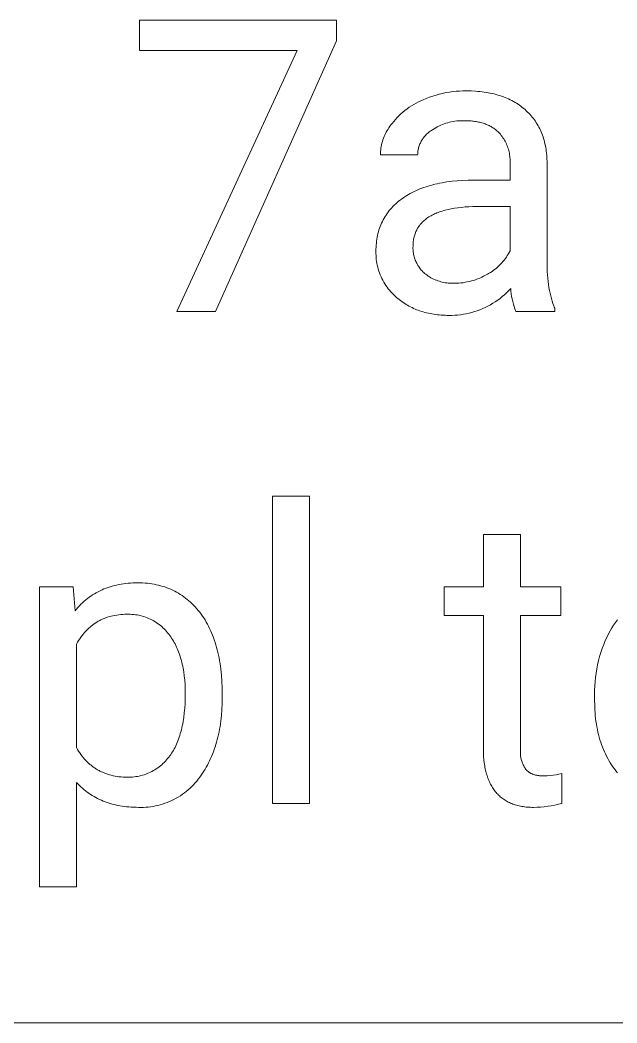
# Model space of a CAD drawing. Header units: millimetres. Extents: x -2542 to 6192, y -257 to 5845.
# Drawn here: x 3993.5 to 4163, y 231.7 to 516.3 of the extents above; entities that cross this region are included whole.
import ezdxf

# ---------------------------------------------------------------- set-up
doc = ezdxf.new("R2010")
doc.units = ezdxf.units.MM
doc.header["$MEASUREMENT"] = 0
doc.layers.add('Domyślny', color=7, linetype='Continuous', true_color=0x000000)

msp = doc.modelspace()

# ---------------------------------------------------------------- linework, layer by layer
at = {"layer": 'Domyślny', "color": 18, "lineweight": 15, "true_color": 0x000000}
for p, q in [((4027.43, 507.66), (4027.43, 516.3)), ((4027.43, 516.3), (4083.32, 516.3)), ((4083.32, 516.3), (4083.32, 510.39)), ((4083.32, 510.39), (4049.06, 433.58)), ((4072.18, 507.66), (4027.43, 507.66)), ((4038.04, 433.58), (4072.18, 507.66)), ((4112.55, 495.27), (4113.5, 495.49)), ((4113.5, 495.49), (4114.45, 495.69)), ((4114.45, 495.69), (4115.41, 495.85)), ((4115.41, 495.85), (4116.37, 495.98)), ((4116.37, 495.98), (4117.33, 496.08)), ((4117.33, 496.08), (4118.3, 496.15)), ((4118.3, 496.15), (4119.27, 496.19)), ((4119.27, 496.19), (4120.24, 496.19)), ((4120.24, 496.19), (4121.55, 496.17)), ((4121.55, 496.17), (4122.83, 496.11)), ((4122.83, 496.11), (4123.46, 496.06)), ((4123.46, 496.06), (4124.07, 496.01)), ((4124.07, 496.01), (4124.68, 495.94)), ((4124.68, 495.94), (4125.28, 495.86)), ((4125.28, 495.86), (4125.86, 495.77)), ((4125.86, 495.77), (4126.44, 495.67)), ((4126.44, 495.67), (4127.01, 495.56)), ((4127.01, 495.56), (4127.57, 495.44)), ((4127.57, 495.44), (4128.13, 495.31)), ((4128.13, 495.31), (4128.67, 495.17)), ((4105.29, 492.35), (4105.94, 492.72)), ((4105.94, 492.72), (4106.6, 493.06)), ((4106.6, 493.06), (4107.28, 493.39)), ((4107.28, 493.39), (4107.97, 493.69)), ((4107.97, 493.69), (4108.86, 494.07)), ((4108.86, 494.07), (4109.77, 494.41)), ((4109.77, 494.41), (4110.69, 494.73)), ((4110.69, 494.73), (4111.62, 495.01)), ((4111.62, 495.01), (4112.55, 495.27)), ((4128.67, 495.17), (4129.2, 495.02)), ((4129.2, 495.02), (4129.73, 494.86)), ((4129.73, 494.86), (4130.24, 494.69)), ((4130.24, 494.69), (4130.75, 494.51)), ((4130.75, 494.51), (4131.25, 494.32)), ((4131.25, 494.32), (4131.73, 494.11)), ((4131.73, 494.11), (4132.21, 493.9)), ((4132.21, 493.9), (4132.68, 493.68)), ((4132.68, 493.68), (4133.14, 493.44)), ((4133.14, 493.44), (4133.6, 493.2)), ((4133.6, 493.2), (4134.04, 492.94)), ((4134.04, 492.94), (4134.47, 492.68)), ((4134.47, 492.68), (4134.9, 492.4)), ((4101.12, 489.16), (4101.67, 489.67)), ((4101.67, 489.67), (4102.23, 490.17)), ((4102.23, 490.17), (4102.81, 490.64)), ((4102.81, 490.64), (4103.41, 491.1)), ((4103.41, 491.1), (4104.02, 491.54)), ((4104.02, 491.54), (4104.65, 491.95)), ((4104.65, 491.95), (4105.29, 492.35)), ((4134.9, 492.4), (4135.31, 492.12)), ((4135.31, 492.12), (4135.72, 491.82)), ((4135.72, 491.82), (4136.11, 491.52)), ((4136.11, 491.52), (4136.5, 491.2)), ((4136.5, 491.2), (4136.88, 490.87)), ((4136.88, 490.87), (4137.25, 490.53)), ((4137.25, 490.53), (4137.61, 490.19)), ((4137.61, 490.19), (4137.96, 489.84)), ((4137.96, 489.84), (4138.3, 489.48)), ((4098.83, 486.54), (4099.13, 486.92)), ((4099.13, 486.92), (4099.6, 487.5)), ((4099.6, 487.5), (4100.09, 488.07)), ((4100.09, 488.07), (4100.6, 488.62)), ((4100.6, 488.62), (4101.12, 489.16)), ((4113.92, 486.83), (4113.42, 486.64)), ((4114.42, 487), (4113.92, 486.83)), ((4114.93, 487.15), (4114.42, 487)), ((4115.44, 487.29), (4114.93, 487.15)), ((4115.95, 487.41), (4115.44, 487.29)), ((4116.47, 487.51), (4115.95, 487.41)), ((4116.99, 487.59), (4116.47, 487.51)), ((4117.52, 487.65), (4116.99, 487.59)), ((4118.05, 487.7), (4117.52, 487.65)), ((4118.57, 487.73), (4118.05, 487.7)), ((4119.1, 487.74), (4118.57, 487.73)), ((4119.63, 487.73), (4119.1, 487.74)), ((4120.42, 487.72), (4119.63, 487.73)), ((4121.19, 487.68), (4120.42, 487.72)), ((4121.56, 487.65), (4121.19, 487.68)), ((4121.93, 487.62), (4121.56, 487.65)), ((4122.29, 487.58), (4121.93, 487.62)), ((4122.64, 487.53), (4122.29, 487.58)), ((4122.99, 487.47), (4122.64, 487.53)), ((4123.33, 487.41), (4122.99, 487.47)), ((4123.67, 487.35), (4123.33, 487.41)), ((4124, 487.27), (4123.67, 487.35)), ((4124.33, 487.2), (4124, 487.27)), ((4124.64, 487.11), (4124.33, 487.2)), ((4124.96, 487.02), (4124.64, 487.11)), ((4125.26, 486.92), (4124.96, 487.02)), ((4125.56, 486.81), (4125.26, 486.92)), ((4125.86, 486.7), (4125.56, 486.81)), ((4138.3, 489.48), (4138.63, 489.11)), ((4138.63, 489.11), (4138.94, 488.73)), ((4138.94, 488.73), (4139.25, 488.35)), ((4139.25, 488.35), (4139.54, 487.96)), ((4139.54, 487.96), (4139.82, 487.56)), ((4139.82, 487.56), (4140.09, 487.15)), ((4140.09, 487.15), (4140.35, 486.74)), ((4140.35, 486.74), (4140.59, 486.32)), ((4097.09, 483.64), (4097.29, 484.08)), ((4097.29, 484.08), (4097.51, 484.51)), ((4097.51, 484.51), (4097.75, 484.93)), ((4097.75, 484.93), (4098, 485.35)), ((4098, 485.35), (4098.26, 485.75)), ((4098.26, 485.75), (4098.54, 486.15)), ((4098.54, 486.15), (4098.83, 486.54)), ((4109.04, 483.98), (4108.83, 483.78)), ((4109.25, 484.17), (4109.04, 483.98)), ((4109.48, 484.36), (4109.25, 484.17)), ((4109.7, 484.54), (4109.48, 484.36)), ((4109.94, 484.72), (4109.7, 484.54)), ((4110.18, 484.88), (4109.94, 484.72)), ((4110.62, 485.18), (4110.18, 484.88)), ((4111.06, 485.46), (4110.62, 485.18)), ((4111.52, 485.73), (4111.06, 485.46)), ((4111.98, 485.98), (4111.52, 485.73)), ((4112.46, 486.22), (4111.98, 485.98)), ((4112.94, 486.44), (4112.46, 486.22)), ((4113.42, 486.64), (4112.94, 486.44)), ((4126.15, 486.59), (4125.86, 486.7)), ((4126.43, 486.46), (4126.15, 486.59)), ((4126.7, 486.33), (4126.43, 486.46)), ((4126.97, 486.19), (4126.7, 486.33)), ((4127.24, 486.05), (4126.97, 486.19)), ((4127.5, 485.9), (4127.24, 486.05)), ((4127.75, 485.75), (4127.5, 485.9)), ((4127.99, 485.58), (4127.75, 485.75)), ((4128.23, 485.41), (4127.99, 485.58)), ((4128.47, 485.24), (4128.23, 485.41)), ((4128.7, 485.06), (4128.47, 485.24)), ((4128.92, 484.87), (4128.7, 485.06)), ((4129.14, 484.67), (4128.92, 484.87)), ((4129.35, 484.47), (4129.14, 484.67)), ((4129.62, 484.18), (4129.35, 484.47)), ((4129.88, 483.88), (4129.62, 484.18)), ((4140.59, 486.32), (4140.83, 485.89)), ((4140.83, 485.89), (4141.05, 485.45)), ((4141.05, 485.45), (4141.27, 485)), ((4141.27, 485), (4141.47, 484.55)), ((4141.47, 484.55), (4141.66, 484.09)), ((4141.66, 484.09), (4141.83, 483.62)), ((4096.17, 480.89), (4096.28, 481.36)), ((4096.28, 481.36), (4096.41, 481.83)), ((4096.41, 481.83), (4096.56, 482.29)), ((4096.56, 482.29), (4096.72, 482.75)), ((4096.72, 482.75), (4096.9, 483.2)), ((4096.9, 483.2), (4097.09, 483.64)), ((4107.06, 481.13), (4106.95, 480.86)), ((4107.18, 481.4), (4107.06, 481.13)), ((4107.3, 481.66), (4107.18, 481.4)), ((4107.44, 481.92), (4107.3, 481.66)), ((4107.58, 482.17), (4107.44, 481.92)), ((4107.74, 482.42), (4107.58, 482.17)), ((4107.9, 482.66), (4107.74, 482.42)), ((4108.07, 482.89), (4107.9, 482.66)), ((4108.25, 483.12), (4108.07, 482.89)), ((4108.43, 483.35), (4108.25, 483.12)), ((4108.63, 483.57), (4108.43, 483.35)), ((4108.83, 483.78), (4108.63, 483.57)), ((4130.14, 483.56), (4129.88, 483.88)), ((4130.38, 483.24), (4130.14, 483.56)), ((4130.61, 482.91), (4130.38, 483.24)), ((4130.83, 482.58), (4130.61, 482.91)), ((4131.04, 482.24), (4130.83, 482.58)), ((4131.24, 481.88), (4131.04, 482.24)), ((4131.42, 481.53), (4131.24, 481.88)), ((4131.59, 481.16), (4131.42, 481.53)), ((4131.75, 480.8), (4131.59, 481.16)), ((4141.83, 483.62), (4142, 483.14)), ((4142, 483.14), (4142.15, 482.66)), ((4142.15, 482.66), (4142.3, 482.17)), ((4142.3, 482.17), (4142.43, 481.67)), ((4142.43, 481.67), (4142.55, 481.16)), ((4142.55, 481.16), (4142.66, 480.64)), ((4095.81, 478.02), (4095.83, 478.5)), ((4095.83, 478.5), (4095.87, 478.98)), ((4095.87, 478.98), (4095.92, 479.46)), ((4095.92, 479.46), (4095.98, 479.94)), ((4095.98, 479.94), (4096.07, 480.42)), ((4096.07, 480.42), (4096.17, 480.89)), ((4106.41, 478.31), (4106.4, 478.02)), ((4106.43, 478.6), (4106.41, 478.31)), ((4106.46, 478.89), (4106.43, 478.6)), ((4106.5, 479.18), (4106.46, 478.89)), ((4106.55, 479.46), (4106.5, 479.18)), ((4106.61, 479.75), (4106.55, 479.46)), ((4106.68, 480.03), (4106.61, 479.75)), ((4106.76, 480.31), (4106.68, 480.03)), ((4106.85, 480.59), (4106.76, 480.31)), ((4106.95, 480.86), (4106.85, 480.59)), ((4131.9, 480.42), (4131.75, 480.8)), ((4132.03, 480.04), (4131.9, 480.42)), ((4132.16, 479.66), (4132.03, 480.04)), ((4132.26, 479.27), (4132.16, 479.66)), ((4132.36, 478.88), (4132.26, 479.27)), ((4132.44, 478.49), (4132.36, 478.88)), ((4132.51, 478.09), (4132.44, 478.49)), ((4142.66, 480.64), (4142.76, 480.12)), ((4142.76, 480.12), (4142.85, 479.59)), ((4142.85, 479.59), (4142.92, 479.05)), ((4142.92, 479.05), (4142.99, 478.5)), ((4142.99, 478.5), (4143.04, 477.95)), ((4106.4, 478.02), (4095.81, 478.02)), ((4132.56, 477.7), (4132.51, 478.09)), ((4132.6, 477.3), (4132.56, 477.7)), ((4132.63, 476.89), (4132.6, 477.3)), ((4132.65, 476.49), (4132.63, 476.89)), ((4132.63, 475.69), (4132.65, 476.09)), ((4132.63, 470.86), (4132.63, 475.69)), ((4132.65, 476.09), (4132.65, 476.49)), ((4143.04, 477.95), (4143.08, 477.39)), ((4143.08, 477.39), (4143.11, 476.82)), ((4143.11, 476.82), (4143.13, 476.24)), ((4143.13, 476.24), (4143.13, 447.97)), ((4110.67, 469.53), (4111.32, 469.69)), ((4111.32, 469.69), (4111.98, 469.84)), ((4111.98, 469.84), (4112.65, 469.98)), ((4112.65, 469.98), (4113.33, 470.11)), ((4113.33, 470.11), (4114.73, 470.34)), ((4114.73, 470.34), (4116.17, 470.53)), ((4116.17, 470.53), (4117.66, 470.67)), ((4117.66, 470.67), (4119.19, 470.78)), ((4119.19, 470.78), (4120.77, 470.84)), ((4120.77, 470.84), (4122.39, 470.86)), ((4122.39, 470.86), (4132.63, 470.86)), ((4103.81, 466.79), (4104.31, 467.07)), ((4104.31, 467.07), (4104.83, 467.35)), ((4104.83, 467.35), (4105.37, 467.61)), ((4105.37, 467.61), (4105.91, 467.87)), ((4105.91, 467.87), (4106.46, 468.11)), ((4106.46, 468.11), (4107.03, 468.35)), ((4107.03, 468.35), (4107.61, 468.57)), ((4107.61, 468.57), (4108.2, 468.78)), ((4108.2, 468.78), (4108.8, 468.99)), ((4108.8, 468.99), (4109.41, 469.18)), ((4109.41, 469.18), (4110.03, 469.36)), ((4110.03, 469.36), (4110.67, 469.53)), ((4099.78, 463.77), (4100.17, 464.14)), ((4100.17, 464.14), (4100.58, 464.5)), ((4100.58, 464.5), (4101, 464.86)), ((4101, 464.86), (4101.44, 465.2)), ((4101.44, 465.2), (4101.89, 465.54)), ((4101.89, 465.54), (4102.35, 465.87)), ((4102.35, 465.87), (4102.82, 466.18)), ((4102.82, 466.18), (4103.31, 466.49)), ((4103.31, 466.49), (4103.81, 466.79)), ((4097.42, 460.96), (4097.72, 461.38)), ((4097.72, 461.38), (4098.03, 461.8)), ((4098.03, 461.8), (4098.35, 462.21)), ((4098.35, 462.21), (4098.68, 462.62)), ((4098.68, 462.62), (4099.03, 463.01)), ((4099.03, 463.01), (4099.4, 463.4)), ((4099.4, 463.4), (4099.78, 463.77)), ((4111.2, 461.26), (4110.86, 461.1)), ((4111.54, 461.41), (4111.2, 461.26)), ((4111.89, 461.55), (4111.54, 461.41)), ((4112.26, 461.7), (4111.89, 461.55)), ((4112.63, 461.83), (4112.26, 461.7)), ((4113.01, 461.96), (4112.63, 461.83)), ((4113.4, 462.08), (4113.01, 461.96)), ((4113.8, 462.2), (4113.4, 462.08)), ((4114.21, 462.32), (4113.8, 462.2)), ((4115.06, 462.52), (4114.21, 462.32)), ((4115.95, 462.71), (4115.06, 462.52)), ((4116.87, 462.88), (4115.95, 462.71)), ((4117.83, 463.02), (4116.87, 462.88)), ((4118.83, 463.14), (4117.83, 463.02)), ((4119.87, 463.24), (4118.83, 463.14)), ((4120.95, 463.32), (4119.87, 463.24)), ((4122.06, 463.37), (4120.95, 463.32)), ((4123.21, 463.41), (4122.06, 463.37)), ((4124.4, 463.42), (4123.21, 463.41)), ((4132.63, 463.42), (4124.4, 463.42)), ((4132.63, 450.79), (4132.63, 463.42)), ((4095.96, 458.22), (4096.17, 458.69)), ((4096.17, 458.69), (4096.39, 459.16)), ((4096.39, 459.16), (4096.63, 459.62)), ((4096.63, 459.62), (4096.88, 460.08)), ((4096.88, 460.08), (4097.15, 460.52)), ((4097.15, 460.52), (4097.42, 460.96)), ((4107.17, 458.32), (4107.07, 458.2)), ((4107.37, 458.55), (4107.17, 458.32)), ((4107.58, 458.78), (4107.37, 458.55)), ((4107.8, 459.01), (4107.58, 458.78)), ((4108.03, 459.22), (4107.8, 459.01)), ((4108.27, 459.44), (4108.03, 459.22)), ((4108.52, 459.64), (4108.27, 459.44)), ((4108.78, 459.84), (4108.52, 459.64)), ((4109.05, 460.04), (4108.78, 459.84)), ((4109.33, 460.23), (4109.05, 460.04)), ((4109.62, 460.42), (4109.33, 460.23)), ((4109.91, 460.59), (4109.62, 460.42)), ((4110.22, 460.77), (4109.91, 460.59)), ((4110.54, 460.94), (4110.22, 460.77)), ((4110.86, 461.1), (4110.54, 460.94)), ((4095.02, 455.18), (4095.14, 455.7)), ((4095.14, 455.7), (4095.28, 456.22)), ((4095.28, 456.22), (4095.43, 456.73)), ((4095.43, 456.73), (4095.59, 457.24)), ((4095.59, 457.24), (4095.77, 457.73)), ((4095.77, 457.73), (4095.96, 458.22)), ((4105.66, 455.66), (4105.56, 455.37)), ((4105.77, 455.95), (4105.66, 455.66)), ((4105.83, 456.1), (4105.77, 455.95)), ((4105.89, 456.24), (4105.83, 456.1)), ((4105.95, 456.38), (4105.89, 456.24)), ((4106.01, 456.52), (4105.95, 456.38)), ((4106.08, 456.66), (4106.01, 456.52)), ((4106.15, 456.79), (4106.08, 456.66)), ((4106.22, 456.93), (4106.15, 456.79)), ((4106.3, 457.06), (4106.22, 456.93)), ((4106.37, 457.19), (4106.3, 457.06)), ((4106.45, 457.32), (4106.37, 457.19)), ((4106.53, 457.45), (4106.45, 457.32)), ((4106.62, 457.58), (4106.53, 457.45)), ((4106.7, 457.71), (4106.62, 457.58)), ((4106.79, 457.83), (4106.7, 457.71)), ((4106.88, 457.95), (4106.79, 457.83)), ((4106.97, 458.08), (4106.88, 457.95)), ((4107.07, 458.2), (4106.97, 458.08)), ((4094.63, 452.41), (4094.68, 452.98)), ((4094.68, 452.98), (4094.74, 453.54)), ((4094.74, 453.54), (4094.82, 454.09)), ((4094.82, 454.09), (4094.91, 454.64)), ((4094.91, 454.64), (4095.02, 455.18)), ((4105.11, 452.8), (4105.09, 452.45)), ((4105.13, 453.14), (4105.11, 452.8)), ((4105.17, 453.48), (4105.13, 453.14)), ((4105.21, 453.81), (4105.17, 453.48)), ((4105.26, 454.13), (4105.21, 453.81)), ((4105.32, 454.45), (4105.26, 454.13)), ((4105.39, 454.76), (4105.32, 454.45)), ((4105.47, 455.07), (4105.39, 454.76)), ((4105.56, 455.37), (4105.47, 455.07)), ((4094.56, 450.65), (4094.57, 451.24)), ((4094.56, 450.08), (4094.56, 450.65)), ((4094.58, 449.51), (4094.56, 450.08)), ((4094.57, 451.24), (4094.59, 451.83)), ((4094.59, 451.83), (4094.63, 452.41)), ((4105.09, 452.1), (4105.08, 451.77)), ((4105.08, 451.77), (4105.08, 451.44)), ((4105.08, 451.44), (4105.09, 451.1)), ((4105.09, 452.45), (4105.09, 452.1)), ((4105.09, 451.1), (4105.12, 450.77)), ((4105.12, 450.77), (4105.15, 450.44)), ((4105.15, 450.44), (4105.2, 450.11)), ((4105.2, 450.11), (4105.26, 449.78)), ((4105.26, 449.78), (4105.33, 449.45)), ((4131.86, 449.43), (4132.13, 449.88)), ((4132.13, 449.88), (4132.39, 450.33)), ((4132.39, 450.33), (4132.63, 450.79)), ((4094.61, 448.94), (4094.58, 449.51)), ((4094.67, 448.38), (4094.61, 448.94)), ((4094.74, 447.81), (4094.67, 448.38)), ((4094.84, 447.25), (4094.74, 447.81)), ((4094.95, 446.69), (4094.84, 447.25)), ((4105.33, 449.45), (4105.41, 449.13)), ((4105.41, 449.13), (4105.5, 448.81)), ((4105.5, 448.81), (4105.61, 448.49)), ((4105.61, 448.49), (4105.72, 448.18)), ((4105.72, 448.18), (4105.85, 447.87)), ((4105.85, 447.87), (4105.98, 447.57)), ((4105.98, 447.57), (4106.13, 447.27)), ((4106.13, 447.27), (4106.29, 446.97)), ((4106.29, 446.97), (4106.45, 446.68)), ((4129.56, 446.61), (4129.93, 446.98)), ((4129.93, 446.98), (4130.29, 447.36)), ((4130.29, 447.36), (4130.63, 447.75)), ((4130.63, 447.75), (4130.96, 448.16)), ((4130.96, 448.16), (4131.27, 448.57)), ((4131.27, 448.57), (4131.58, 449)), ((4131.58, 449), (4131.86, 449.43)), ((4143.13, 447.97), (4143.14, 446.93)), ((4143.14, 446.93), (4143.17, 445.91)), ((4095.08, 446.14), (4094.95, 446.69)), ((4095.23, 445.59), (4095.08, 446.14)), ((4095.4, 445.05), (4095.23, 445.59)), ((4095.59, 444.51), (4095.4, 445.05)), ((4095.8, 443.98), (4095.59, 444.51)), ((4106.45, 446.68), (4106.63, 446.4)), ((4106.63, 446.4), (4106.82, 446.13)), ((4106.82, 446.13), (4107.01, 445.86)), ((4107.01, 445.86), (4107.22, 445.59)), ((4107.22, 445.59), (4107.43, 445.34)), ((4107.43, 445.34), (4107.66, 445.09)), ((4107.66, 445.09), (4107.89, 444.85)), ((4107.89, 444.85), (4108.13, 444.62)), ((4108.13, 444.62), (4108.38, 444.4)), ((4108.38, 444.4), (4108.72, 444.13)), ((4108.72, 444.13), (4109.07, 443.87)), ((4125.67, 443.86), (4126.2, 444.16)), ((4126.2, 444.16), (4126.66, 444.42)), ((4126.66, 444.42), (4127.1, 444.69)), ((4127.1, 444.69), (4127.54, 444.97)), ((4127.54, 444.97), (4127.97, 445.27)), ((4127.97, 445.27), (4128.38, 445.59)), ((4128.38, 445.59), (4128.79, 445.92)), ((4128.79, 445.92), (4129.18, 446.26)), ((4129.18, 446.26), (4129.56, 446.61)), ((4143.17, 445.91), (4143.21, 444.92)), ((4143.21, 444.92), (4143.27, 443.96)), ((4096.02, 443.45), (4095.8, 443.98)), ((4096.26, 442.94), (4096.02, 443.45)), ((4096.52, 442.43), (4096.26, 442.94)), ((4096.8, 441.94), (4096.52, 442.43)), ((4097.1, 441.45), (4096.8, 441.94)), ((4097.41, 440.97), (4097.1, 441.45)), ((4109.07, 443.87), (4109.43, 443.63)), ((4109.43, 443.63), (4109.79, 443.4)), ((4109.79, 443.4), (4110.17, 443.18)), ((4110.17, 443.18), (4110.55, 442.98)), ((4110.55, 442.98), (4110.94, 442.78)), ((4110.94, 442.78), (4111.34, 442.61)), ((4111.34, 442.61), (4111.74, 442.44)), ((4111.74, 442.44), (4112.15, 442.29)), ((4112.15, 442.29), (4112.56, 442.16)), ((4112.56, 442.16), (4112.97, 442.03)), ((4112.97, 442.03), (4113.4, 441.93)), ((4113.4, 441.93), (4113.82, 441.83)), ((4113.82, 441.83), (4114.25, 441.76)), ((4114.25, 441.76), (4114.67, 441.69)), ((4114.67, 441.69), (4115.11, 441.65)), ((4115.11, 441.65), (4115.54, 441.61)), ((4115.54, 441.61), (4115.97, 441.59)), ((4115.97, 441.59), (4116.41, 441.59)), ((4116.41, 441.59), (4116.84, 441.6)), ((4116.84, 441.6), (4117.45, 441.61)), ((4117.45, 441.61), (4118.07, 441.64)), ((4118.07, 441.64), (4118.68, 441.69)), ((4118.68, 441.69), (4119.29, 441.76)), ((4119.29, 441.76), (4119.9, 441.86)), ((4119.9, 441.86), (4120.5, 441.97)), ((4120.5, 441.97), (4121.1, 442.1)), ((4121.1, 442.1), (4121.69, 442.25)), ((4121.69, 442.25), (4122.28, 442.42)), ((4122.28, 442.42), (4122.87, 442.61)), ((4122.87, 442.61), (4123.44, 442.83)), ((4123.44, 442.83), (4124.01, 443.06)), ((4124.01, 443.06), (4124.58, 443.3)), ((4124.58, 443.3), (4125.13, 443.57)), ((4125.13, 443.57), (4125.67, 443.86)), ((4143.27, 443.96), (4143.35, 443.02)), ((4143.35, 443.02), (4143.45, 442.11)), ((4143.45, 442.11), (4143.56, 441.23)), ((4143.56, 441.23), (4143.69, 440.38)), ((4097.73, 440.5), (4097.41, 440.97)), ((4098.08, 440.05), (4097.73, 440.5)), ((4098.43, 439.61), (4098.08, 440.05)), ((4098.81, 439.18), (4098.43, 439.61)), ((4099.19, 438.76), (4098.81, 439.18)), ((4099.59, 438.36), (4099.19, 438.76)), ((4100.01, 437.97), (4099.59, 438.36)), ((4131.66, 438.9), (4131.05, 438.34)), ((4132.24, 439.47), (4131.66, 438.9)), ((4132.81, 440.06), (4132.24, 439.47)), ((4132.87, 439.33), (4132.81, 440.06)), ((4132.96, 438.59), (4132.87, 439.33)), ((4133.08, 437.86), (4132.96, 438.59)), ((4143.69, 440.38), (4143.83, 439.55)), ((4143.83, 439.55), (4144, 438.75)), ((4144, 438.75), (4144.18, 437.98)), ((4100.44, 437.59), (4100.01, 437.97)), ((4100.8, 437.27), (4100.44, 437.59)), ((4101.17, 436.97), (4100.8, 437.27)), ((4101.55, 436.67), (4101.17, 436.97)), ((4101.93, 436.38), (4101.55, 436.67)), ((4102.32, 436.11), (4101.93, 436.38)), ((4102.72, 435.84), (4102.32, 436.11)), ((4103.12, 435.59), (4102.72, 435.84)), ((4103.53, 435.34), (4103.12, 435.59)), ((4127.76, 435.91), (4127.06, 435.5)), ((4128.45, 436.35), (4127.76, 435.91)), ((4129.13, 436.82), (4128.45, 436.35)), ((4129.79, 437.3), (4129.13, 436.82)), ((4130.43, 437.81), (4129.79, 437.3)), ((4131.05, 438.34), (4130.43, 437.81)), ((4133.22, 437.14), (4133.08, 437.86)), ((4133.38, 436.42), (4133.22, 437.14)), ((4133.57, 435.7), (4133.38, 436.42)), ((4133.79, 435), (4133.57, 435.7)), ((4144.18, 437.98), (4144.37, 437.23)), ((4144.37, 437.23), (4144.58, 436.51)), ((4144.58, 436.51), (4144.81, 435.81)), ((4144.81, 435.81), (4145.05, 435.15)), ((4049.06, 433.58), (4038.04, 433.58)), ((4103.94, 435.11), (4103.53, 435.34)), ((4104.37, 434.88), (4103.94, 435.11)), ((4104.8, 434.67), (4104.37, 434.88)), ((4105.23, 434.46), (4104.8, 434.67)), ((4105.67, 434.27), (4105.23, 434.46)), ((4106.12, 434.08), (4105.67, 434.27)), ((4106.58, 433.91), (4106.12, 434.08)), ((4107.04, 433.74), (4106.58, 433.91)), ((4107.51, 433.59), (4107.04, 433.74)), ((4107.98, 433.44), (4107.51, 433.59)), ((4108.46, 433.31), (4107.98, 433.44)), ((4108.95, 433.19), (4108.46, 433.31)), ((4109.44, 433.07), (4108.95, 433.19)), ((4109.94, 432.97), (4109.44, 433.07)), ((4110.45, 432.87), (4109.94, 432.97)), ((4110.96, 432.79), (4110.45, 432.87)), ((4111.48, 432.71), (4110.96, 432.79)), ((4112.01, 432.65), (4111.48, 432.71)), ((4118.57, 432.67), (4117.75, 432.58)), ((4119.38, 432.79), (4118.57, 432.67)), ((4120.18, 432.94), (4119.38, 432.79)), ((4120.98, 433.11), (4120.18, 432.94)), ((4121.77, 433.32), (4120.98, 433.11)), ((4122.56, 433.55), (4121.77, 433.32)), ((4123.33, 433.81), (4122.56, 433.55)), ((4124.1, 434.09), (4123.33, 433.81)), ((4124.86, 434.41), (4124.1, 434.09)), ((4125.6, 434.74), (4124.86, 434.41)), ((4126.34, 435.11), (4125.6, 434.74)), ((4127.06, 435.5), (4126.34, 435.11)), ((4134.03, 434.3), (4133.79, 435)), ((4134.29, 433.61), (4134.03, 434.3)), ((4145.31, 433.61), (4134.29, 433.61)), ((4145.05, 435.15), (4145.18, 434.82)), ((4145.18, 434.82), (4145.31, 434.51)), ((4145.31, 434.51), (4145.31, 433.61)), ((4112.54, 432.59), (4112.01, 432.65)), ((4113.08, 432.55), (4112.54, 432.59)), ((4113.63, 432.52), (4113.08, 432.55)), ((4114.18, 432.49), (4113.63, 432.52)), ((4114.73, 432.48), (4114.18, 432.49)), ((4115.3, 432.47), (4114.73, 432.48)), ((4116.12, 432.48), (4115.3, 432.47)), ((4116.94, 432.51), (4116.12, 432.48)), ((4117.75, 432.58), (4116.94, 432.51)), ((4065.2, 293.96), (4065.2, 381.21)), ((4065.2, 381.21), (4075.7, 381.21)), ((4075.7, 381.21), (4075.7, 293.96)), ((4125.08, 355.42), (4125.08, 370.31)), ((4125.08, 370.31), (4135.58, 370.31)), ((4135.58, 370.31), (4135.58, 355.42)), ((4020.32, 355.79), (4020.94, 355.93)), ((4020.94, 355.93), (4021.57, 356.07)), ((4021.57, 356.07), (4022.21, 356.18)), ((4022.21, 356.18), (4022.86, 356.28)), ((4022.86, 356.28), (4023.52, 356.37)), ((4023.52, 356.37), (4024.19, 356.44)), ((4024.19, 356.44), (4024.87, 356.49)), ((4024.87, 356.49), (4025.56, 356.53)), ((4025.56, 356.53), (4026.26, 356.56)), ((4026.26, 356.56), (4026.97, 356.56)), ((4026.97, 356.56), (4027.66, 356.55)), ((4027.66, 356.55), (4028.34, 356.53)), ((4028.34, 356.53), (4029.01, 356.49)), ((4029.01, 356.49), (4029.67, 356.43)), ((4029.67, 356.43), (4030.32, 356.36)), ((4030.32, 356.36), (4030.96, 356.27)), ((4030.96, 356.27), (4031.6, 356.16)), ((4031.6, 356.16), (4032.22, 356.04)), ((4032.22, 356.04), (4032.84, 355.9)), ((4032.84, 355.9), (4033.45, 355.75)), ((3999.02, 270.33), (3999.02, 355.43)), ((3999.02, 355.43), (4008.62, 355.43)), ((4008.62, 355.43), (4009.14, 348.62)), ((4013.64, 352.81), (4014.14, 353.14)), ((4014.14, 353.14), (4014.65, 353.46)), ((4014.65, 353.46), (4015.18, 353.76)), ((4015.18, 353.76), (4015.71, 354.05)), ((4015.71, 354.05), (4016.25, 354.32)), ((4016.25, 354.32), (4016.8, 354.58)), ((4016.8, 354.58), (4017.36, 354.82)), ((4017.36, 354.82), (4017.94, 355.04)), ((4017.94, 355.04), (4018.52, 355.25)), ((4018.52, 355.25), (4019.11, 355.45)), ((4019.11, 355.45), (4019.71, 355.62)), ((4019.71, 355.62), (4020.32, 355.79)), ((4033.45, 355.75), (4034.04, 355.57)), ((4034.04, 355.57), (4034.63, 355.39)), ((4034.63, 355.39), (4035.21, 355.18)), ((4035.21, 355.18), (4035.78, 354.96)), ((4035.78, 354.96), (4036.35, 354.73)), ((4036.35, 354.73), (4036.9, 354.47)), ((4036.9, 354.47), (4037.44, 354.2)), ((4037.44, 354.2), (4037.98, 353.92)), ((4037.98, 353.92), (4038.51, 353.62)), ((4038.51, 353.62), (4039.02, 353.3)), ((4039.02, 353.3), (4039.53, 352.96)), ((4039.53, 352.96), (4040.03, 352.61)), ((4113.89, 347.31), (4113.89, 355.42)), ((4113.89, 355.42), (4125.08, 355.42)), ((4135.58, 355.42), (4147.07, 355.42)), ((4147.07, 355.42), (4147.07, 347.31)), ((4010.39, 350.04), (4010.82, 350.48)), ((4010.82, 350.48), (4011.27, 350.91)), ((4011.27, 350.91), (4011.72, 351.32)), ((4011.72, 351.32), (4012.19, 351.72)), ((4012.19, 351.72), (4012.66, 352.1)), ((4012.66, 352.1), (4013.14, 352.46)), ((4013.14, 352.46), (4013.64, 352.81)), ((4040.03, 352.61), (4040.52, 352.25)), ((4040.52, 352.25), (4041, 351.86)), ((4041, 351.86), (4041.48, 351.46)), ((4041.48, 351.46), (4041.94, 351.05)), ((4041.94, 351.05), (4042.4, 350.62)), ((4042.4, 350.62), (4042.84, 350.17)), ((4042.84, 350.17), (4043.28, 349.71)), ((4009.14, 348.62), (4009.55, 349.11)), ((4009.55, 349.11), (4009.96, 349.58)), ((4009.96, 349.58), (4010.39, 350.04)), ((4020.45, 347.34), (4019.91, 347.23)), ((4020.99, 347.43), (4020.45, 347.34)), ((4021.55, 347.5), (4020.99, 347.43)), ((4022.11, 347.56), (4021.55, 347.5)), ((4022.68, 347.6), (4022.11, 347.56)), ((4023.27, 347.63), (4022.68, 347.6)), ((4023.86, 347.63), (4023.27, 347.63)), ((4024.35, 347.64), (4023.86, 347.63)), ((4024.83, 347.64), (4024.35, 347.64)), ((4025.32, 347.61), (4024.83, 347.64)), ((4025.81, 347.57), (4025.32, 347.61)), ((4026.29, 347.52), (4025.81, 347.57)), ((4026.77, 347.44), (4026.29, 347.52)), ((4027.25, 347.35), (4026.77, 347.44)), ((4027.73, 347.25), (4027.25, 347.35)), ((4043.28, 349.71), (4043.71, 349.23)), ((4043.71, 349.23), (4044.13, 348.73)), ((4044.13, 348.73), (4044.54, 348.22)), ((4044.54, 348.22), (4044.93, 347.69)), ((4044.93, 347.69), (4045.31, 347.15)), ((4125.08, 347.31), (4113.89, 347.31)), ((4125.08, 309.18), (4125.08, 347.31)), ((4147.07, 347.31), (4135.58, 347.31)), ((4135.58, 347.31), (4135.58, 309.15)), ((4014, 344.5), (4013.79, 344.34)), ((4014.21, 344.66), (4014, 344.5)), ((4014.42, 344.82), (4014.21, 344.66)), ((4014.63, 344.97), (4014.42, 344.82)), ((4014.84, 345.11), (4014.63, 344.97)), ((4015.06, 345.26), (4014.84, 345.11)), ((4015.28, 345.4), (4015.06, 345.26)), ((4015.51, 345.53), (4015.28, 345.4)), ((4015.73, 345.66), (4015.51, 345.53)), ((4015.96, 345.78), (4015.73, 345.66)), ((4016.19, 345.91), (4015.96, 345.78)), ((4016.42, 346.02), (4016.19, 345.91)), ((4016.65, 346.14), (4016.42, 346.02)), ((4016.89, 346.25), (4016.65, 346.14)), ((4017.13, 346.35), (4016.89, 346.25)), ((4017.37, 346.45), (4017.13, 346.35)), ((4017.61, 346.55), (4017.37, 346.45)), ((4017.86, 346.64), (4017.61, 346.55)), ((4018.11, 346.73), (4017.86, 346.64)), ((4018.36, 346.81), (4018.11, 346.73)), ((4018.86, 346.97), (4018.36, 346.81)), ((4019.38, 347.11), (4018.86, 346.97)), ((4019.91, 347.23), (4019.38, 347.11)), ((4028.2, 347.12), (4027.73, 347.25)), ((4028.67, 346.99), (4028.2, 347.12)), ((4029.13, 346.83), (4028.67, 346.99)), ((4029.59, 346.66), (4029.13, 346.83)), ((4030.04, 346.47), (4029.59, 346.66)), ((4030.48, 346.27), (4030.04, 346.47)), ((4030.92, 346.06), (4030.48, 346.27)), ((4031.35, 345.83), (4030.92, 346.06)), ((4031.77, 345.58), (4031.35, 345.83)), ((4032.18, 345.32), (4031.77, 345.58)), ((4032.59, 345.05), (4032.18, 345.32)), ((4032.98, 344.76), (4032.59, 345.05)), ((4033.36, 344.46), (4032.98, 344.76)), ((4033.74, 344.14), (4033.36, 344.46)), ((4045.31, 347.15), (4045.68, 346.6)), ((4045.68, 346.6), (4046.04, 346.03)), ((4046.04, 346.03), (4046.38, 345.45)), ((4046.38, 345.45), (4046.72, 344.86)), ((4046.72, 344.86), (4047.03, 344.26)), ((4161.5, 343.77), (4162.01, 344.57)), ((4162.01, 344.57), (4162.53, 345.35)), ((4162.53, 345.35), (4163.09, 346.11)), ((4011.15, 341.62), (4010.81, 341.16)), ((4011.5, 342.06), (4011.15, 341.62)), ((4011.86, 342.48), (4011.5, 342.06)), ((4012.23, 342.89), (4011.86, 342.48)), ((4012.6, 343.27), (4012.23, 342.89)), ((4012.99, 343.65), (4012.6, 343.27)), ((4013.19, 343.83), (4012.99, 343.65)), ((4013.39, 344), (4013.19, 343.83)), ((4013.59, 344.17), (4013.39, 344)), ((4013.79, 344.34), (4013.59, 344.17)), ((4034.1, 343.82), (4033.74, 344.14)), ((4034.45, 343.48), (4034.1, 343.82)), ((4034.79, 343.13), (4034.45, 343.48)), ((4035.11, 342.76), (4034.79, 343.13)), ((4035.43, 342.39), (4035.11, 342.76)), ((4035.73, 342.01), (4035.43, 342.39)), ((4036.02, 341.61), (4035.73, 342.01)), ((4036.29, 341.24), (4036.02, 341.61)), ((4047.03, 344.26), (4047.34, 343.64)), ((4047.34, 343.64), (4047.64, 343.01)), ((4047.64, 343.01), (4047.92, 342.37)), ((4047.92, 342.37), (4048.19, 341.71)), ((4048.19, 341.71), (4048.44, 341.04)), ((4160.17, 341.27), (4160.59, 342.12)), ((4160.59, 342.12), (4161.03, 342.95)), ((4161.03, 342.95), (4161.5, 343.77)), ((4009.85, 339.69), (4009.55, 339.17)), ((4009.55, 339.17), (4009.55, 309.83)), ((4010.16, 340.2), (4009.85, 339.69)), ((4010.48, 340.69), (4010.16, 340.2)), ((4010.81, 341.16), (4010.48, 340.69)), ((4036.55, 340.85), (4036.29, 341.24)), ((4036.8, 340.45), (4036.55, 340.85)), ((4037.05, 340.05), (4036.8, 340.45)), ((4037.29, 339.64), (4037.05, 340.05)), ((4037.52, 339.21), (4037.29, 339.64)), ((4037.74, 338.78), (4037.52, 339.21)), ((4037.95, 338.34), (4037.74, 338.78)), ((4048.44, 341.04), (4048.68, 340.36)), ((4048.68, 340.36), (4048.92, 339.67)), ((4048.92, 339.67), (4049.13, 338.96)), ((4049.13, 338.96), (4049.34, 338.24)), ((4158.79, 337.93), (4159.22, 339.06)), ((4159.22, 339.06), (4159.68, 340.18)), ((4159.68, 340.18), (4160.17, 341.27)), ((4038.15, 337.9), (4037.95, 338.34)), ((4038.34, 337.44), (4038.15, 337.9)), ((4038.53, 336.97), (4038.34, 337.44)), ((4038.71, 336.5), (4038.53, 336.97)), ((4038.87, 336.01), (4038.71, 336.5)), ((4039.03, 335.52), (4038.87, 336.01)), ((4049.34, 338.24), (4049.53, 337.51)), ((4049.53, 337.51), (4049.71, 336.77)), ((4049.71, 336.77), (4049.88, 336.01)), ((4049.88, 336.01), (4050.04, 335.24)), ((4158.06, 335.64), (4158.41, 336.79)), ((4158.41, 336.79), (4158.79, 337.93)), ((4039.19, 335.02), (4039.03, 335.52)), ((4039.33, 334.51), (4039.19, 335.02)), ((4039.46, 334), (4039.33, 334.51)), ((4039.59, 333.47), (4039.46, 334)), ((4039.7, 332.94), (4039.59, 333.47)), ((4050.04, 335.24), (4050.18, 334.45)), ((4050.18, 334.45), (4050.31, 333.66)), ((4050.31, 333.66), (4050.54, 332.02)), ((4157.24, 332.12), (4157.48, 333.3)), ((4157.48, 333.3), (4157.75, 334.48)), ((4157.75, 334.48), (4158.06, 335.64)), ((4039.81, 332.39), (4039.7, 332.94)), ((4039.91, 331.84), (4039.81, 332.39)), ((4040, 331.28), (4039.91, 331.84)), ((4040.16, 330.13), (4040, 331.28)), ((4050.54, 332.02), (4050.71, 330.34)), ((4050.71, 330.34), (4050.84, 328.6)), ((4156.89, 329.74), (4157.05, 330.93)), ((4157.05, 330.93), (4157.24, 332.12)), ((4040.28, 328.95), (4040.16, 330.13)), ((4040.37, 327.74), (4040.28, 328.95)), ((4040.42, 326.49), (4040.37, 327.74)), ((4050.84, 328.6), (4050.91, 326.82)), ((4156.65, 326.13), (4156.69, 327.34)), ((4156.69, 327.34), (4156.77, 328.54)), ((4156.77, 328.54), (4156.89, 329.74)), ((4040.44, 325.21), (4040.42, 326.49)), ((4040.42, 323.76), (4040.44, 325.21)), ((4050.91, 326.82), (4050.94, 324.98)), ((4050.94, 324.98), (4050.94, 324.02)), ((4156.65, 324.93), (4156.65, 326.13)), ((4156.65, 323.01), (4156.65, 324.93)), ((4040.28, 320.98), (4040.37, 322.35)), ((4040.37, 322.35), (4040.42, 323.76)), ((4050.91, 322.29), (4050.84, 320.6)), ((4050.94, 324.02), (4050.91, 322.29)), ((4156.66, 322.16), (4156.65, 323.01)), ((4156.68, 321.31), (4156.66, 322.16)), ((4040, 318.39), (4040.16, 319.67)), ((4040.16, 319.67), (4040.28, 320.98)), ((4050.71, 318.96), (4050.54, 317.35)), ((4050.84, 320.6), (4050.71, 318.96)), ((4156.72, 320.48), (4156.68, 321.31)), ((4156.77, 319.66), (4156.72, 320.48)), ((4156.84, 318.85), (4156.77, 319.66)), ((4156.93, 318.05), (4156.84, 318.85)), ((4039.46, 315.41), (4039.59, 315.99)), ((4039.59, 315.99), (4039.7, 316.57)), ((4039.7, 316.57), (4039.81, 317.17)), ((4039.81, 317.17), (4040, 318.39)), ((4050.43, 316.57), (4050.31, 315.79)), ((4050.54, 317.35), (4050.43, 316.57)), ((4157.03, 317.26), (4156.93, 318.05)), ((4157.14, 316.48), (4157.03, 317.26)), ((4157.27, 315.72), (4157.14, 316.48)), ((4038.71, 312.72), (4038.87, 313.24)), ((4038.87, 313.24), (4039.03, 313.77)), ((4039.03, 313.77), (4039.19, 314.3)), ((4039.19, 314.3), (4039.33, 314.85)), ((4039.33, 314.85), (4039.46, 315.41)), ((4049.88, 313.53), (4049.71, 312.8)), ((4050.04, 314.28), (4049.88, 313.53)), ((4050.18, 315.03), (4050.04, 314.28)), ((4050.31, 315.79), (4050.18, 315.03)), ((4157.42, 314.96), (4157.27, 315.72)), ((4157.58, 314.21), (4157.42, 314.96)), ((4157.76, 313.48), (4157.58, 314.21)), ((4157.95, 312.75), (4157.76, 313.48)), ((4037.52, 309.87), (4037.74, 310.32)), ((4037.74, 310.32), (4037.95, 310.78)), ((4037.95, 310.78), (4038.15, 311.25)), ((4038.15, 311.25), (4038.34, 311.73)), ((4038.34, 311.73), (4038.53, 312.22)), ((4038.53, 312.22), (4038.71, 312.72)), ((4049.13, 310.67), (4048.92, 309.98)), ((4049.34, 311.37), (4049.13, 310.67)), ((4049.53, 312.08), (4049.34, 311.37)), ((4049.71, 312.8), (4049.53, 312.08)), ((4158.16, 312.04), (4157.95, 312.75)), ((4158.38, 311.34), (4158.16, 312.04)), ((4158.62, 310.65), (4158.38, 311.34)), ((4158.87, 309.97), (4158.62, 310.65)), ((4009.55, 309.83), (4009.85, 309.31)), ((4009.85, 309.31), (4010.16, 308.81)), ((4010.16, 308.81), (4010.48, 308.32)), ((4010.48, 308.32), (4010.81, 307.85)), ((4010.81, 307.85), (4011.14, 307.4)), ((4035.73, 307.05), (4036.02, 307.44)), ((4036.02, 307.44), (4036.29, 307.82)), ((4036.29, 307.82), (4036.55, 308.21)), ((4036.55, 308.21), (4036.8, 308.61)), ((4036.8, 308.61), (4037.05, 309.02)), ((4037.05, 309.02), (4037.29, 309.44)), ((4037.29, 309.44), (4037.52, 309.87)), ((4048.19, 307.97), (4047.92, 307.32)), ((4048.44, 308.63), (4048.19, 307.97)), ((4048.68, 309.3), (4048.44, 308.63)), ((4048.92, 309.98), (4048.68, 309.3)), ((4125.1, 308.22), (4125.08, 309.18)), ((4125.14, 307.28), (4125.1, 308.22)), ((4135.57, 308.86), (4135.56, 308.57)), ((4135.56, 308.57), (4135.56, 308.27)), ((4135.56, 308.27), (4135.58, 307.98)), ((4135.58, 309.15), (4135.57, 308.86)), ((4135.58, 307.98), (4135.6, 307.69)), ((4135.6, 307.69), (4135.64, 307.4)), ((4159.14, 309.3), (4158.87, 309.97)), ((4159.42, 308.64), (4159.14, 309.3)), ((4159.72, 307.99), (4159.42, 308.64)), ((4160.03, 307.36), (4159.72, 307.99)), ((4011.14, 307.4), (4011.49, 306.97)), ((4011.49, 306.97), (4011.85, 306.55)), ((4011.85, 306.55), (4012.22, 306.14)), ((4012.22, 306.14), (4012.59, 305.76)), ((4012.59, 305.76), (4012.98, 305.39)), ((4012.98, 305.39), (4013.18, 305.21)), ((4013.18, 305.21), (4013.38, 305.04)), ((4013.38, 305.04), (4013.58, 304.87)), ((4013.58, 304.87), (4013.78, 304.7)), ((4013.78, 304.7), (4013.99, 304.54)), ((4033, 304.32), (4033.38, 304.62)), ((4033.38, 304.62), (4033.75, 304.94)), ((4033.75, 304.94), (4034.11, 305.26)), ((4034.11, 305.26), (4034.46, 305.6)), ((4034.46, 305.6), (4034.8, 305.94)), ((4034.8, 305.94), (4035.12, 306.3)), ((4035.12, 306.3), (4035.43, 306.67)), ((4035.43, 306.67), (4035.73, 307.05)), ((4046.72, 304.83), (4046.38, 304.24)), ((4047.03, 305.44), (4046.72, 304.83)), ((4047.34, 306.06), (4047.03, 305.44)), ((4047.64, 306.68), (4047.34, 306.06)), ((4047.92, 307.32), (4047.64, 306.68)), ((4125.21, 306.37), (4125.14, 307.28)), ((4125.31, 305.49), (4125.21, 306.37)), ((4125.37, 305.06), (4125.31, 305.49)), ((4125.43, 304.64), (4125.37, 305.06)), ((4125.51, 304.22), (4125.43, 304.64)), ((4135.64, 307.4), (4135.68, 307.11)), ((4135.68, 307.11), (4135.73, 306.82)), ((4135.73, 306.82), (4135.8, 306.54)), ((4135.8, 306.54), (4135.87, 306.25)), ((4135.87, 306.25), (4135.96, 305.97)), ((4135.96, 305.97), (4136.05, 305.7)), ((4136.05, 305.7), (4136.15, 305.42)), ((4136.15, 305.42), (4136.26, 305.15)), ((4136.26, 305.15), (4136.38, 304.88)), ((4136.38, 304.88), (4136.52, 304.62)), ((4136.52, 304.62), (4136.65, 304.37)), ((4160.36, 306.73), (4160.03, 307.36)), ((4160.71, 306.12), (4160.36, 306.73)), ((4161.07, 305.51), (4160.71, 306.12)), ((4161.45, 304.92), (4161.07, 305.51)), ((4161.84, 304.34), (4161.45, 304.92)), ((4013.99, 304.54), (4014.2, 304.38)), ((4014.2, 304.38), (4014.41, 304.23)), ((4014.41, 304.23), (4014.63, 304.08)), ((4014.63, 304.08), (4014.84, 303.93)), ((4014.84, 303.93), (4015.06, 303.79)), ((4015.06, 303.79), (4015.28, 303.65)), ((4015.28, 303.65), (4015.51, 303.52)), ((4015.51, 303.52), (4015.74, 303.39)), ((4015.74, 303.39), (4015.96, 303.26)), ((4015.96, 303.26), (4016.2, 303.14)), ((4016.2, 303.14), (4016.43, 303.03)), ((4016.43, 303.03), (4016.67, 302.91)), ((4016.67, 302.91), (4016.9, 302.8)), ((4016.9, 302.8), (4017.15, 302.7)), ((4017.15, 302.7), (4017.39, 302.6)), ((4017.39, 302.6), (4017.64, 302.5)), ((4017.64, 302.5), (4017.88, 302.41)), ((4017.88, 302.41), (4018.14, 302.32)), ((4018.14, 302.32), (4018.39, 302.24)), ((4018.39, 302.24), (4018.9, 302.08)), ((4018.9, 302.08), (4019.43, 301.94)), ((4019.43, 301.94), (4019.96, 301.82)), ((4019.96, 301.82), (4020.51, 301.72)), ((4026.86, 301.63), (4027.34, 301.73)), ((4027.34, 301.73), (4027.81, 301.84)), ((4027.81, 301.84), (4028.28, 301.96)), ((4028.28, 301.96), (4028.74, 302.1)), ((4028.74, 302.1), (4029.2, 302.26)), ((4029.2, 302.26), (4029.65, 302.43)), ((4029.65, 302.43), (4030.09, 302.61)), ((4030.09, 302.61), (4030.53, 302.81)), ((4030.53, 302.81), (4030.97, 303.03)), ((4030.97, 303.03), (4031.39, 303.26)), ((4031.39, 303.26), (4031.81, 303.51)), ((4031.81, 303.51), (4032.22, 303.77)), ((4032.22, 303.77), (4032.61, 304.04)), ((4032.61, 304.04), (4033, 304.32)), ((4044.93, 301.96), (4044.54, 301.42)), ((4045.31, 302.52), (4044.93, 301.96)), ((4045.68, 303.08), (4045.31, 302.52)), ((4046.04, 303.65), (4045.68, 303.08)), ((4046.38, 304.24), (4046.04, 303.65)), ((4125.59, 303.82), (4125.51, 304.22)), ((4125.68, 303.41), (4125.59, 303.82)), ((4125.77, 303.02), (4125.68, 303.41)), ((4125.87, 302.63), (4125.77, 303.02)), ((4125.98, 302.25), (4125.87, 302.63)), ((4126.09, 301.87), (4125.98, 302.25)), ((4126.22, 301.5), (4126.09, 301.87)), ((4136.65, 304.37), (4136.8, 304.11)), ((4136.8, 304.11), (4136.96, 303.87)), ((4136.96, 303.87), (4137.13, 303.63)), ((4137.13, 303.63), (4137.17, 303.57)), ((4137.17, 303.57), (4137.22, 303.51)), ((4137.22, 303.51), (4137.27, 303.45)), ((4137.27, 303.45), (4137.32, 303.4)), ((4137.32, 303.4), (4137.38, 303.34)), ((4137.38, 303.34), (4137.43, 303.29)), ((4137.43, 303.29), (4137.49, 303.24)), ((4137.49, 303.24), (4137.54, 303.19)), ((4137.54, 303.19), (4137.6, 303.14)), ((4137.6, 303.14), (4137.66, 303.09)), ((4137.66, 303.09), (4137.71, 303.04)), ((4137.71, 303.04), (4137.77, 302.99)), ((4137.77, 302.99), (4137.84, 302.94)), ((4137.84, 302.94), (4137.9, 302.9)), ((4137.9, 302.9), (4137.96, 302.85)), ((4137.96, 302.85), (4138.02, 302.81)), ((4138.02, 302.81), (4138.16, 302.72)), ((4138.16, 302.72), (4138.29, 302.64)), ((4138.29, 302.64), (4138.43, 302.56)), ((4138.43, 302.56), (4138.58, 302.49)), ((4138.58, 302.49), (4138.72, 302.42)), ((4138.72, 302.42), (4138.88, 302.35)), ((4138.88, 302.35), (4139.03, 302.29)), ((4139.03, 302.29), (4139.19, 302.23)), ((4139.19, 302.23), (4139.36, 302.17)), ((4139.36, 302.17), (4139.53, 302.12)), ((4139.53, 302.12), (4139.7, 302.07)), ((4139.7, 302.07), (4139.88, 302.02)), ((4139.88, 302.02), (4140.06, 301.98)), ((4140.06, 301.98), (4140.25, 301.94)), ((4140.25, 301.94), (4140.44, 301.91)), ((4140.44, 301.91), (4140.63, 301.88)), ((4140.63, 301.88), (4140.83, 301.85)), ((4140.83, 301.85), (4141.03, 301.83)), ((4141.03, 301.83), (4141.24, 301.81)), ((4141.24, 301.81), (4141.45, 301.79)), ((4141.45, 301.79), (4141.66, 301.78)), ((4141.66, 301.78), (4141.88, 301.77)), ((4141.88, 301.77), (4142.33, 301.76)), ((4142.33, 301.76), (4143.17, 301.8)), ((4143.17, 301.8), (4144.01, 301.87)), ((4144.01, 301.87), (4144.85, 301.97)), ((4144.85, 301.97), (4145.68, 302.09)), ((4145.68, 302.09), (4146.51, 302.25)), ((4146.51, 302.25), (4147.33, 302.43)), ((4147.33, 302.43), (4147.33, 293.97)), ((4162.24, 303.77), (4161.84, 304.34)), ((4162.66, 303.21), (4162.24, 303.77)), ((4163.1, 302.66), (4162.66, 303.21)), ((4009.96, 299.5), (4009.55, 299.94)), ((4009.55, 299.94), (4009.55, 270.33)), ((4010.37, 299.08), (4009.96, 299.5)), ((4010.79, 298.67), (4010.37, 299.08)), ((4020.51, 301.72), (4021.06, 301.63)), ((4021.06, 301.63), (4021.62, 301.55)), ((4021.62, 301.55), (4022.2, 301.49)), ((4022.2, 301.49), (4022.78, 301.45)), ((4022.78, 301.45), (4023.37, 301.43)), ((4023.37, 301.43), (4023.98, 301.42)), ((4023.98, 301.42), (4024.46, 301.42)), ((4024.46, 301.42), (4024.94, 301.43)), ((4024.94, 301.43), (4025.43, 301.45)), ((4025.43, 301.45), (4025.91, 301.5)), ((4025.91, 301.5), (4026.39, 301.56)), ((4026.39, 301.56), (4026.86, 301.63)), ((4042.77, 299.27), (4042.28, 298.77)), ((4043.24, 299.79), (4042.77, 299.27)), ((4043.69, 300.32), (4043.24, 299.79)), ((4044.12, 300.86), (4043.69, 300.32)), ((4044.54, 301.42), (4044.12, 300.86)), ((4126.35, 301.14), (4126.22, 301.5)), ((4126.48, 300.79), (4126.35, 301.14)), ((4126.63, 300.44), (4126.48, 300.79)), ((4126.78, 300.1), (4126.63, 300.44)), ((4126.93, 299.77), (4126.78, 300.1)), ((4127.1, 299.44), (4126.93, 299.77)), ((4127.27, 299.12), (4127.1, 299.44)), ((4127.45, 298.81), (4127.27, 299.12)), ((4011.23, 298.28), (4010.79, 298.67)), ((4011.67, 297.9), (4011.23, 298.28)), ((4012.12, 297.53), (4011.67, 297.9)), ((4012.59, 297.18), (4012.12, 297.53)), ((4013.06, 296.84), (4012.59, 297.18)), ((4013.54, 296.52), (4013.06, 296.84)), ((4014.03, 296.2), (4013.54, 296.52)), ((4014.53, 295.91), (4014.03, 296.2)), ((4039.04, 296.15), (4038.45, 295.78)), ((4039.61, 296.54), (4039.04, 296.15)), ((4040.18, 296.95), (4039.61, 296.54)), ((4040.73, 297.38), (4040.18, 296.95)), ((4041.26, 297.83), (4040.73, 297.38)), ((4041.78, 298.29), (4041.26, 297.83)), ((4042.28, 298.77), (4041.78, 298.29)), ((4127.63, 298.5), (4127.45, 298.81)), ((4127.82, 298.21), (4127.63, 298.5)), ((4128.02, 297.91), (4127.82, 298.21)), ((4128.23, 297.63), (4128.02, 297.91)), ((4128.44, 297.35), (4128.23, 297.63)), ((4128.66, 297.08), (4128.44, 297.35)), ((4128.89, 296.82), (4128.66, 297.08)), ((4129.12, 296.57), (4128.89, 296.82)), ((4129.36, 296.32), (4129.12, 296.57)), ((4129.61, 296.09), (4129.36, 296.32)), ((4129.87, 295.86), (4129.61, 296.09)), ((4015.03, 295.62), (4014.53, 295.91)), ((4015.55, 295.35), (4015.03, 295.62)), ((4016.08, 295.09), (4015.55, 295.35)), ((4016.61, 294.85), (4016.08, 295.09)), ((4017.16, 294.62), (4016.61, 294.85)), ((4017.71, 294.41), (4017.16, 294.62)), ((4018.28, 294.21), (4017.71, 294.41)), ((4018.85, 294.02), (4018.28, 294.21)), ((4019.43, 293.84), (4018.85, 294.02)), ((4020.03, 293.68), (4019.43, 293.84)), ((4020.63, 293.54), (4020.03, 293.68)), ((4021.24, 293.41), (4020.63, 293.54)), ((4021.86, 293.29), (4021.24, 293.41)), ((4022.49, 293.18), (4021.86, 293.29)), ((4023.12, 293.09), (4022.49, 293.18)), ((4031.99, 293.25), (4031.31, 293.13)), ((4032.67, 293.41), (4031.99, 293.25)), ((4033.35, 293.58), (4032.67, 293.41)), ((4034.01, 293.78), (4033.35, 293.58)), ((4034.67, 294), (4034.01, 293.78)), ((4035.33, 294.24), (4034.67, 294)), ((4035.97, 294.51), (4035.33, 294.24)), ((4036.6, 294.8), (4035.97, 294.51)), ((4037.23, 295.1), (4036.6, 294.8)), ((4037.84, 295.43), (4037.23, 295.1)), ((4038.45, 295.78), (4037.84, 295.43)), ((4075.7, 293.96), (4065.2, 293.96)), ((4130.13, 295.64), (4129.87, 295.86)), ((4130.39, 295.43), (4130.13, 295.64)), ((4130.67, 295.23), (4130.39, 295.43)), ((4130.95, 295.03), (4130.67, 295.23)), ((4131.24, 294.85), (4130.95, 295.03)), ((4131.53, 294.67), (4131.24, 294.85)), ((4131.83, 294.5), (4131.53, 294.67)), ((4132.14, 294.34), (4131.83, 294.5)), ((4132.46, 294.18), (4132.14, 294.34)), ((4132.78, 294.04), (4132.46, 294.18)), ((4133.11, 293.9), (4132.78, 294.04)), ((4133.44, 293.77), (4133.11, 293.9)), ((4133.79, 293.65), (4133.44, 293.77)), ((4134.13, 293.54), (4133.79, 293.65)), ((4134.49, 293.43), (4134.13, 293.54)), ((4134.85, 293.34), (4134.49, 293.43)), ((4135.22, 293.25), (4134.85, 293.34)), ((4135.6, 293.17), (4135.22, 293.25)), ((4144.35, 293.3), (4143.34, 293.14)), ((4145.35, 293.49), (4144.35, 293.3)), ((4146.35, 293.71), (4145.35, 293.49)), ((4147.33, 293.97), (4146.35, 293.71)), ((4023.77, 293.02), (4023.12, 293.09)), ((4024.43, 292.95), (4023.77, 293.02)), ((4025.09, 292.9), (4024.43, 292.95)), ((4025.77, 292.87), (4025.09, 292.9)), ((4026.45, 292.85), (4025.77, 292.87)), ((4027.15, 292.84), (4026.45, 292.85)), ((4027.84, 292.83), (4027.15, 292.84)), ((4028.54, 292.84), (4027.84, 292.83)), ((4029.23, 292.88), (4028.54, 292.84)), ((4029.93, 292.94), (4029.23, 292.88)), ((4030.62, 293.02), (4029.93, 292.94)), ((4031.31, 293.13), (4030.62, 293.02)), ((4135.98, 293.1), (4135.6, 293.17)), ((4136.37, 293.04), (4135.98, 293.1)), ((4136.76, 292.99), (4136.37, 293.04)), ((4137.17, 292.94), (4136.76, 292.99)), ((4137.57, 292.9), (4137.17, 292.94)), ((4137.99, 292.87), (4137.57, 292.9)), ((4138.41, 292.85), (4137.99, 292.87)), ((4138.84, 292.84), (4138.41, 292.85)), ((4139.28, 292.83), (4138.84, 292.84)), ((4140.3, 292.86), (4139.28, 292.83)), ((4141.32, 292.92), (4140.3, 292.86)), ((4142.33, 293.01), (4141.32, 292.92)), ((4143.34, 293.14), (4142.33, 293.01)), ((4009.55, 270.33), (3999.02, 270.33)), ((2891.58, 231.65), (6192.16, 231.65))]:
    msp.add_line(p, q, dxfattribs=at)

doc.saveas('drawing.dxf')
